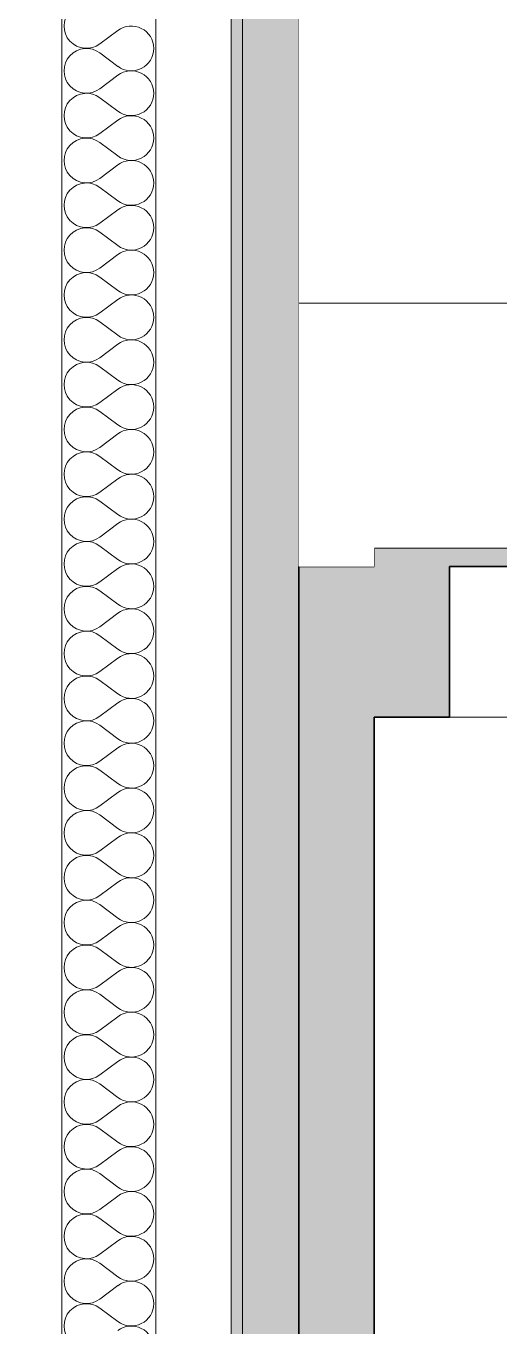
# Model space of a CAD drawing. Header units: millimetres. Extents: x -48147 to 1414029, y -496296 to 18123.
# Drawn here: x 1400434.4 to 1400560.2, y -477978.4 to -477633.2 of the extents above; entities that cross this region are included whole.
import ezdxf

# ---------------------------------------------------------------- set-up
doc = ezdxf.new("R2010")
doc.units = ezdxf.units.MM
doc.header["$MEASUREMENT"] = 0
doc.linetypes.add('Wipeout_Contour', pattern=[1000, 0, -1000])
for name, color, linetype in [('New_A-25-M_Wall_Ext', 7, 'Continuous'), ('New_A-25-M_Wall_Int', 7, 'Continuous'), ('New_A-35-M_FFE_Sanitary', 7, 'Continuous')]:
    doc.layers.add(name, color=color, linetype=linetype)
for name, color, linetype, lineweight, true_color in [('New_A-25-M_Wall_Ext_Pen_No__104', 7, 'Continuous', 15, 0xa6a6a6), ('New_A-25-M_Wall_Ext_Pen_No__44', 7, 'Continuous', 35, 0x444444), ('New_A-25-M_Wall_Int_Pen_No__107', 7, 'Continuous', 15, 0xa6a6a6)]:
    doc.layers.add(name, color=color, linetype=linetype, lineweight=lineweight, true_color=true_color)
for name, color, linetype, lineweight in [('New_A-25-M_Wall_Ext_Pen_No__4', 7, 'Continuous', 20), ('New_A-25-M_Wall_Int_Pen_No__1', 7, 'Continuous', 13), ('New_A-35-M_FFE_Sanitary_Pen_No__89', 8, 'Continuous', 20)]:
    doc.layers.add(name, color=color, linetype=linetype, lineweight=lineweight)

# ---------------------------------------------------------------- blocks, each defined once
blk = doc.blocks.new('*X197', base_point=(1372879, -490836.73))
at = {"layer": 'New_A-25-M_Wall_Int_Pen_No__107', "linetype": 'Continuous'}
for p, q in [((1400453.97, -477637.92), (1400458.73, -477634.35)), ((1400453.97, -477640.3), (1400458.73, -477643.88)), ((1400453.97, -477649.83), (1400458.73, -477646.26)), ((1400453.97, -477652.21), (1400458.73, -477655.78)), ((1400453.97, -477661.73), (1400458.73, -477658.16)), ((1400453.97, -477664.11), (1400458.73, -477667.68)), ((1400453.97, -477673.64), (1400458.73, -477670.07)), ((1400453.97, -477676.02), (1400458.73, -477679.59)), ((1400453.97, -477685.54), (1400458.73, -477681.97)), ((1400453.97, -477687.92), (1400458.73, -477691.49)), ((1400453.97, -477697.45), (1400458.73, -477693.88)), ((1400453.97, -477699.83), (1400458.73, -477703.4)), ((1400453.97, -477709.35), (1400458.73, -477705.78)), ((1400453.97, -477711.73), (1400458.73, -477715.3)), ((1400453.97, -477721.26), (1400458.73, -477717.68)), ((1400453.97, -477723.64), (1400458.73, -477727.21)), ((1400453.97, -477733.16), (1400458.73, -477729.59)), ((1400453.97, -477735.54), (1400458.73, -477739.11)), ((1400453.97, -477745.07), (1400458.73, -477741.49)), ((1400453.97, -477747.45), (1400458.73, -477751.02)), ((1400453.97, -477756.97), (1400458.73, -477753.4)), ((1400453.97, -477759.35), (1400458.73, -477762.92)), ((1400453.97, -477768.88), (1400458.73, -477765.3)), ((1400453.97, -477771.26), (1400458.73, -477774.83)), ((1400453.97, -477780.78), (1400458.73, -477777.21)), ((1400453.97, -477783.16), (1400458.73, -477786.73)), ((1400453.97, -477792.68), (1400458.73, -477789.11)), ((1400453.97, -477795.07), (1400458.73, -477798.64)), ((1400453.97, -477804.59), (1400458.73, -477801.02)), ((1400453.97, -477806.97), (1400458.73, -477810.54)), ((1400453.97, -477816.49), (1400458.73, -477812.92)), ((1400453.97, -477818.88), (1400458.73, -477822.45)), ((1400453.97, -477828.4), (1400458.73, -477824.83)), ((1400453.97, -477830.78), (1400458.73, -477834.35)), ((1400453.97, -477840.3), (1400458.73, -477836.73)), ((1400453.97, -477842.68), (1400458.73, -477846.26)), ((1400453.97, -477852.21), (1400458.73, -477848.64)), ((1400453.97, -477854.59), (1400458.73, -477858.16)), ((1400453.97, -477864.11), (1400458.73, -477860.54)), ((1400453.97, -477866.49), (1400458.73, -477870.07)), ((1400453.97, -477876.02), (1400458.73, -477872.45)), ((1400453.97, -477878.4), (1400458.73, -477881.97)), ((1400453.97, -477887.92), (1400458.73, -477884.35)), ((1400453.97, -477890.3), (1400458.73, -477893.88)), ((1400453.97, -477899.83), (1400458.73, -477896.26)), ((1400453.97, -477902.21), (1400458.73, -477905.78)), ((1400453.97, -477911.73), (1400458.73, -477908.16)), ((1400453.97, -477914.11), (1400458.73, -477917.68)), ((1400453.97, -477923.64), (1400458.73, -477920.07)), ((1400453.97, -477926.02), (1400458.73, -477929.59)), ((1400453.97, -477935.54), (1400458.73, -477931.97)), ((1400453.97, -477937.92), (1400458.73, -477941.49)), ((1400453.97, -477947.45), (1400458.73, -477943.88)), ((1400453.97, -477949.83), (1400458.73, -477953.4)), ((1400453.97, -477959.35), (1400458.73, -477955.78)), ((1400453.97, -477961.73), (1400458.73, -477965.3)), ((1400453.97, -477971.26), (1400458.73, -477967.68)), ((1400453.97, -477973.64), (1400458.73, -477977.21))]:
    blk.add_line(p, q, dxfattribs=at)
for centre, start, end in [((1400450.4, -477633.16), 53.1301, 306.8699), ((1400462.3, -477639.11), 0, 126.8699), ((1400450.4, -477645.07), 53.1301, 306.8699), ((1400462.3, -477639.11), 233.1301, 0), ((1400462.3, -477651.02), 0, 126.8699), ((1400450.4, -477656.97), 53.1301, 306.8699), ((1400462.3, -477651.02), 233.1301, 0), ((1400462.3, -477662.92), 0, 126.8699), ((1400450.4, -477668.88), 53.1301, 306.8699), ((1400462.3, -477662.92), 233.1301, 0), ((1400462.3, -477674.83), 0, 126.8699), ((1400450.4, -477680.78), 53.1301, 306.8699), ((1400462.3, -477674.83), 233.1301, 0), ((1400462.3, -477686.73), 0, 126.8699), ((1400450.4, -477692.68), 53.1301, 306.8699), ((1400462.3, -477686.73), 233.1301, 0), ((1400462.3, -477698.64), 0, 126.8699), ((1400450.4, -477704.59), 53.1301, 306.8699), ((1400462.3, -477698.64), 233.1301, 0), ((1400462.3, -477710.54), 0, 126.8699), ((1400450.4, -477716.49), 53.1301, 306.8699), ((1400462.3, -477710.54), 233.1301, 0), ((1400462.3, -477722.45), 0, 126.8699), ((1400450.4, -477728.4), 53.1301, 306.8699), ((1400462.3, -477722.45), 233.1301, 0), ((1400462.3, -477734.35), 0, 126.8699), ((1400450.4, -477740.3), 53.1301, 306.8699), ((1400462.3, -477734.35), 233.1301, 0), ((1400462.3, -477746.26), 0, 126.8699), ((1400450.4, -477752.21), 53.1301, 306.8699), ((1400462.3, -477746.26), 233.1301, 0), ((1400462.3, -477758.16), 0, 126.8699), ((1400450.4, -477764.11), 53.1301, 306.8699), ((1400462.3, -477758.16), 233.1301, 0), ((1400462.3, -477770.07), 0, 126.8699), ((1400450.4, -477776.02), 53.1301, 306.8699), ((1400462.3, -477770.07), 233.1301, 0), ((1400462.3, -477781.97), 0, 126.8699), ((1400450.4, -477787.92), 53.1301, 306.8699), ((1400462.3, -477781.97), 233.1301, 0), ((1400462.3, -477793.88), 0, 126.8699), ((1400450.4, -477799.83), 53.1301, 306.8699), ((1400462.3, -477793.88), 233.1301, 0), ((1400462.3, -477805.78), 0, 126.8699), ((1400450.4, -477811.73), 53.1301, 306.8699), ((1400462.3, -477805.78), 233.1301, 0), ((1400462.3, -477817.68), 0, 126.8699), ((1400450.4, -477823.64), 53.1301, 306.8699), ((1400462.3, -477817.68), 233.1301, 0), ((1400462.3, -477829.59), 0, 126.8699), ((1400450.4, -477835.54), 53.1301, 306.8699), ((1400462.3, -477829.59), 233.1301, 0), ((1400462.3, -477841.49), 0, 126.8699), ((1400450.4, -477847.45), 53.1301, 306.8699), ((1400462.3, -477841.49), 233.1301, 0), ((1400462.3, -477853.4), 0, 126.8699), ((1400450.4, -477859.35), 53.1301, 306.8699), ((1400462.3, -477853.4), 233.1301, 0), ((1400462.3, -477865.3), 0, 126.8699), ((1400450.4, -477871.26), 53.1301, 306.8699), ((1400462.3, -477865.3), 233.1301, 0), ((1400462.3, -477877.21), 0, 126.8699), ((1400450.4, -477883.16), 53.1301, 306.8699), ((1400462.3, -477877.21), 233.1301, 0), ((1400462.3, -477889.11), 0, 126.8699), ((1400450.4, -477895.07), 53.1301, 306.8699), ((1400462.3, -477889.11), 233.1301, 0), ((1400462.3, -477901.02), 0, 126.8699), ((1400450.4, -477906.97), 53.1301, 306.8699), ((1400462.3, -477901.02), 233.1301, 0), ((1400462.3, -477912.92), 0, 126.8699), ((1400450.4, -477918.88), 53.1301, 306.8699), ((1400462.3, -477912.92), 233.1301, 0), ((1400462.3, -477924.83), 0, 126.8699), ((1400450.4, -477930.78), 53.1301, 306.8699), ((1400462.3, -477924.83), 233.1301, 0), ((1400462.3, -477936.73), 0, 126.8699), ((1400450.4, -477942.68), 53.1301, 306.8699), ((1400462.3, -477936.73), 233.1301, 0), ((1400462.3, -477948.64), 0, 126.8699), ((1400450.4, -477954.59), 53.1301, 306.8699), ((1400462.3, -477948.64), 233.1301, 0), ((1400462.3, -477960.54), 0, 126.8699), ((1400450.4, -477966.49), 53.1301, 306.8699), ((1400462.3, -477960.54), 233.1301, 0), ((1400462.3, -477972.45), 0, 126.8699), ((1400450.4, -477978.4), 53.1301, 306.8699), ((1400462.3, -477972.45), 233.1301, 0), ((1400462.3, -477984.35), 0, 126.8699)]:
    blk.add_arc(centre, 5.95, start, end, dxfattribs=at)
blk = doc.blocks.new('Section Elem_173_2', base_point=(1372879, -490836.73))
at = {"layer": 'New_A-25-M_Wall_Int_Pen_No__107', "linetype": 'Continuous', "lineweight": 0, "true_color": 0x535353}
blk.add_hatch(color=251, dxfattribs=at).paths.add_polyline_path([(1400488.85, -478686.73), (1400491.85, -478686.73), (1400491.85, -474813.61), (1400488.85, -474813.61)])
at = {"layer": 'New_A-25-M_Wall_Int_Pen_No__107', "linetype": 'Continuous'}
blk.add_hatch(color=256, dxfattribs=at).paths.add_polyline_path([(1400491.85, -478686.73), (1400506.85, -478686.73), (1400506.85, -474813.61), (1400491.85, -474813.61)])
at = {"layer": 'New_A-25-M_Wall_Int_Pen_No__1', "linetype": 'Continuous'}
for p, q in [((1400491.85, -474813.61), (1400491.85, -478686.73)), ((1400506.85, -476111.73), (1400506.85, -478686.73))]:
    blk.add_line(p, q, dxfattribs=at)
at = {"color": 254, "linetype": 'Wipeout_Contour', "lineweight": 0, "ltscale": 5917614.514335641}
blk.add_wipeout([(1400468.85, -478686.73), (1400488.85, -478686.73), (1400488.85, -474813.61), (1400468.85, -474813.61)], dxfattribs=at).dxf.layer = 'New_A-25-M_Wall_Int'
at = {"layer": 'New_A-25-M_Wall_Int_Pen_No__1', "linetype": 'Continuous'}
blk.add_line((1400488.85, -474813.61), (1400488.85, -478686.73), dxfattribs=at)
at = {"color": 254, "linetype": 'Wipeout_Contour', "lineweight": 0, "ltscale": 5917529.315815013}
blk.add_wipeout([(1400443.85, -478686.73), (1400468.85, -478686.73), (1400468.85, -474813.61), (1400443.85, -474813.61)], dxfattribs=at).dxf.layer = 'New_A-25-M_Wall_Int'
at = {"layer": 'New_A-25-M_Wall_Int_Pen_No__1', "linetype": 'Continuous'}
blk.add_line((1400468.85, -474813.61), (1400468.85, -478686.73), dxfattribs=at)
at = {"layer": 'New_A-25-M_Wall_Int'}
blk.add_blockref('*X197', (1372879, -490836.73), dxfattribs=at)
at = {"color": 254, "linetype": 'Wipeout_Contour', "lineweight": 0, "ltscale": 5917446.010713064}
blk.add_wipeout([(1400424.85, -478686.73), (1400443.85, -478686.73), (1400443.85, -474813.61), (1400424.85, -474813.61)], dxfattribs=at).dxf.layer = 'New_A-25-M_Wall_Int'
at = {"layer": 'New_A-25-M_Wall_Int_Pen_No__1', "linetype": 'Continuous'}
blk.add_line((1400443.85, -474813.61), (1400443.85, -478686.73), dxfattribs=at)
blk = doc.blocks.new('Section Elem_195_2', base_point=(1372879, -490836.73))
at = {"color": 254, "linetype": 'Wipeout_Contour', "lineweight": 0, "ltscale": 115446099.1114904}
blk.add_wipeout([(1401266.78, -476111.73), (1400506.85, -476111.73), (1400506.85, -476366.73), (1400856.79, -476366.73), (1400856.79, -476367.73), (1400876.79, -476367.73), (1400876.79, -476936.73), (1400886.79, -476936.73), (1400890.68, -476937.24), (1400894.29, -476938.74), (1400897.4, -476941.13), (1400899.78, -476944.23), (1400901.28, -476947.85), (1400901.79, -476951.73), (1400901.79, -477021.73), (1400901.28, -477025.61), (1400899.78, -477029.23), (1400897.4, -477032.34), (1400894.29, -477034.72), (1400890.68, -477036.22), (1400886.79, -477036.73), (1400876.79, -477036.73), (1400876.79, -477086.73), (1400506.85, -477086.73), (1400506.85, -477124.73), (1400806.71, -477124.73), (1400806.71, -477415.73), (1400686.71, -477415.73), (1400686.71, -477674.97), (1400728.88, -477650.44), (1400760.44, -477641.73), (1400790.85, -477641.73), (1400797.11, -477644.42), (1400799.79, -477650.68), (1400799.79, -477666.73), (1400779.79, -477666.73), (1400779.79, -477661.73), (1400763.15, -477661.73), (1400736.7, -477669.03), (1400686.71, -477698.11), (1400686.71, -477706.73), (1400971.79, -477706.73), (1400971.79, -477771.73), (1400984.29, -477771.73), (1400984.29, -477769.73), (1400989.29, -477769.73), (1400989.29, -477771.73), (1401016.79, -477771.73), (1401016.79, -477769.73), (1401021.79, -477769.73), (1401021.79, -477771.73), (1401076.79, -477771.73), (1401076.79, -477776.73), (1401106.79, -477776.73), (1401106.79, -477816.73), (1401036.79, -477816.73), (1401036.79, -477817.73), (1401056.79, -477817.73), (1401056.79, -477946.73), (1401036.79, -477946.73), (1401036.79, -477947.73), (1401056.79, -477947.73), (1401056.79, -478046.73), (1401066.79, -478046.73), (1401072.53, -478047.87), (1401077.4, -478051.13), (1401080.65, -478055.99), (1401081.79, -478061.73), (1401081.79, -478131.73), (1401080.65, -478137.47), (1401077.4, -478142.34), (1401072.53, -478145.59), (1401066.79, -478146.73), (1401056.79, -478146.73), (1401056.79, -478536.73), (1401036.79, -478536.73), (1401036.79, -478686.73), (1401266.78, -478686.73)], dxfattribs=at).dxf.layer = 'New_A-25-M_Wall_Int'
blk = doc.blocks.new('Section Elem_244_2', base_point=(1372879, -490836.73))
at = {"layer": 'New_A-25-M_Wall_Ext_Pen_No__44', "linetype": 'Continuous'}
for p, q in [((1400526.79, -477771.73), (1400526.79, -477776.73)), ((1400626.79, -477771.73), (1400526.79, -477771.73)), ((1400526.79, -477776.73), (1400506.79, -477776.73))]:
    blk.add_line(p, q, dxfattribs=at)
at = {"layer": 'New_A-25-M_Wall_Ext_Pen_No__44', "linetype": 'Continuous', "flags": 128}
blk.add_lwpolyline([(1400506.79, -477776.73), (1400506.79, -477816.73), (1400506.79, -478516.73), (1400506.79, -478536.73), (1400506.79, -478686.73)], dxfattribs=at)
at = {"color": 254, "linetype": 'Wipeout_Contour', "lineweight": 0, "ltscale": 13321130.06347587}
blk.add_wipeout([(1400526.79, -477816.73), (1400526.79, -478251.73), (1401036.79, -478251.73), (1401036.79, -477816.73), (1401026.79, -477816.73), (1401026.79, -477971.73), (1401025.27, -477971.73), (1400626.79, -477971.73), (1400626.79, -477816.73)], dxfattribs=at).dxf.layer = 'New_A-25-M_Wall_Ext'
at = {"layer": 'New_A-25-M_Wall_Ext_Pen_No__104', "linetype": 'Continuous'}
blk.add_hatch(color=256, dxfattribs=at).paths.add_polyline_path([(1400526.79, -478516.73), (1400526.79, -477816.73), (1400506.79, -477816.73), (1400506.79, -478516.73)])
at = {"layer": 'New_A-25-M_Wall_Ext_Pen_No__44', "linetype": 'Continuous'}
blk.add_line((1400526.79, -477816.73), (1400526.79, -478251.73), dxfattribs=at)
at = {"color": 254, "linetype": 'Wipeout_Contour', "lineweight": 0, "ltscale": 5919368.997368678}
blk.add_wipeout([(1400546.79, -477776.73), (1400546.79, -477816.73), (1400626.79, -477816.73), (1400626.79, -477776.73)], dxfattribs=at).dxf.layer = 'New_A-25-M_Wall_Ext'
at = {"layer": 'New_A-25-M_Wall_Ext_Pen_No__104', "linetype": 'Continuous'}
for points in [[(1400526.79, -477776.73), (1400626.79, -477776.73), (1400626.79, -477771.73), (1400526.79, -477771.73)], [(1400506.79, -477816.73), (1400546.79, -477816.73), (1400546.79, -477776.73), (1400506.79, -477776.73)]]:
    blk.add_hatch(color=256, dxfattribs=at).paths.add_polyline_path(points)
at = {"layer": 'New_A-25-M_Wall_Ext_Pen_No__4', "linetype": 'Continuous'}
blk.add_line((1400546.79, -477816.73), (1400626.79, -477816.73), dxfattribs=at)
at = {"layer": 'New_A-25-M_Wall_Ext_Pen_No__44', "linetype": 'Continuous'}
for p, q in [((1400546.79, -477776.73), (1400546.79, -477816.73)), ((1400626.79, -477776.73), (1400546.79, -477776.73)), ((1400546.79, -477816.73), (1400526.79, -477816.73))]:
    blk.add_line(p, q, dxfattribs=at)
blk = doc.blocks.new('Section Elem_246_2', base_point=(1372879, -490836.73))
at = {"color": 254, "linetype": 'Wipeout_Contour', "lineweight": 0, "ltscale": 8878659.403317671}
blk.add_wipeout([(1400506.85, -477706.73), (1400506.85, -477776.73), (1400526.79, -477776.73), (1400526.79, -477771.73), (1400564.29, -477771.73), (1400564.29, -477706.73)], dxfattribs=at).dxf.layer = 'New_A-35-M_FFE_Sanitary'
blk = doc.blocks.new('Section Elem_247_2', base_point=(1372879, -490836.73))
at = {"color": 254, "linetype": 'Wipeout_Contour', "lineweight": 0, "ltscale": 39954643.85873463}
blk.add_wipeout([(1400686.71, -477415.73), (1400506.85, -477415.73), (1400506.85, -477706.73), (1400564.29, -477706.73), (1400564.29, -477671.73), (1400563.96, -477668.73), (1400563.79, -477668.73), (1400563.79, -477663.73), (1400565.3, -477653.63), (1400571.98, -477639.35), (1400571.94, -477639.33), (1400571.99, -477639.33), (1400572.22, -477638.83), (1400573.23, -477639.41), (1400655.43, -477644.83), (1400650.66, -477653.62), (1400614.21, -477662.28), (1400594.79, -477651.73), (1400613.98, -477662.7), (1400612.46, -477663.07), (1400611.89, -477663.73), (1400611.89, -477668.73), (1400611.03, -477668.73), (1400609.29, -477671.73), (1400609.29, -477706.73), (1400632.1, -477706.73), (1400686.71, -477674.97)], dxfattribs=at).dxf.layer = 'New_A-35-M_FFE_Sanitary'
at = {"layer": 'New_A-35-M_FFE_Sanitary_Pen_No__89', "linetype": 'Continuous'}
for p, q in [((1400686.71, -477674.97), (1400686.71, -477415.73)), ((1400506.85, -477706.73), (1400564.29, -477706.73)), ((1400609.29, -477706.73), (1400632.1, -477706.73))]:
    blk.add_line(p, q, dxfattribs=at)
at = {"color": 254, "linetype": 'Wipeout_Contour', "lineweight": 0, "ltscale": 4439706.145158121}
blk.add_wipeout([(1400671.88, -477706.73), (1400686.71, -477706.73), (1400686.71, -477698.11)], dxfattribs=at).dxf.layer = 'New_A-35-M_FFE_Sanitary'
at = {"layer": 'New_A-35-M_FFE_Sanitary_Pen_No__89', "linetype": 'Continuous'}
for p, q in [((1400686.71, -477706.73), (1400686.71, -477698.11)), ((1400671.88, -477706.73), (1400686.71, -477706.73))]:
    blk.add_line(p, q, dxfattribs=at)

msp = doc.modelspace()

# ---------------------------------------------------------------- block references
at = {"layer": 'New_A-25-M_Wall_Int'}
msp.add_blockref('Section Elem_173_2', (1372879, -490836.73), dxfattribs=at)

# ---------------------------------------------------------------- next in the draw order: block references
msp.add_blockref('Section Elem_195_2', (1372879, -490836.73), dxfattribs=at)

# ---------------------------------------------------------------- next in the draw order: block references
at = {"layer": 'New_A-25-M_Wall_Ext'}
msp.add_blockref('Section Elem_244_2', (1372879, -490836.73), dxfattribs=at)

# ---------------------------------------------------------------- next in the draw order: block references
at = {"layer": 'New_A-35-M_FFE_Sanitary'}
msp.add_blockref('Section Elem_246_2', (1372879, -490836.73), dxfattribs=at)

# ---------------------------------------------------------------- next in the draw order: block references
msp.add_blockref('Section Elem_247_2', (1372879, -490836.73), dxfattribs=at)

doc.saveas('drawing.dxf')
